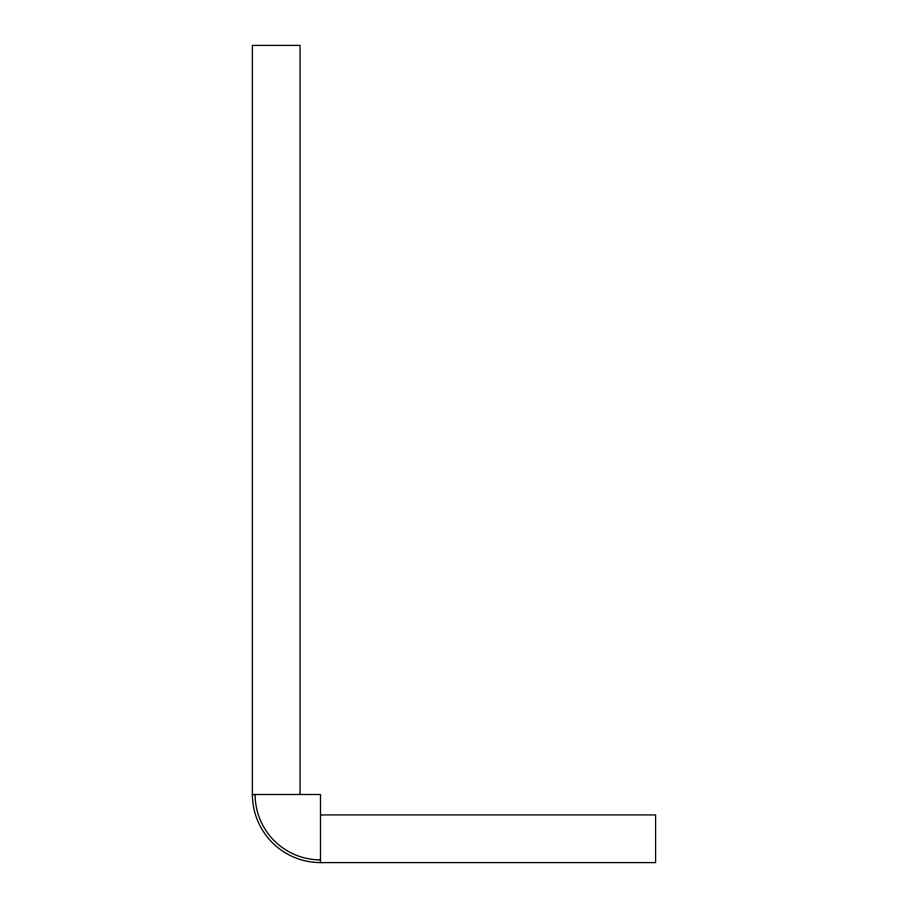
<?xml version="1.0" encoding="UTF-8"?>
<svg xmlns="http://www.w3.org/2000/svg" width="908" height="908" viewBox="0 0 908 908"><rect width="100%" height="100%" fill="white"/><g stroke="black" fill="none" stroke-linecap="round" stroke-linejoin="round"><path stroke-width="1.36" d="M300.06 794.5L300.06 45.4L252.39 45.4L252.39 794.5L320.49 794.5L320.49 862.6L655.61 862.6L655.61 814.93L320.49 814.93M320.49 859.876A65.376 65.376 0 0 1 255.114 794.5M320.49 862.6A68.1 68.1 0 0 1 252.39 794.5"/></g></svg>
